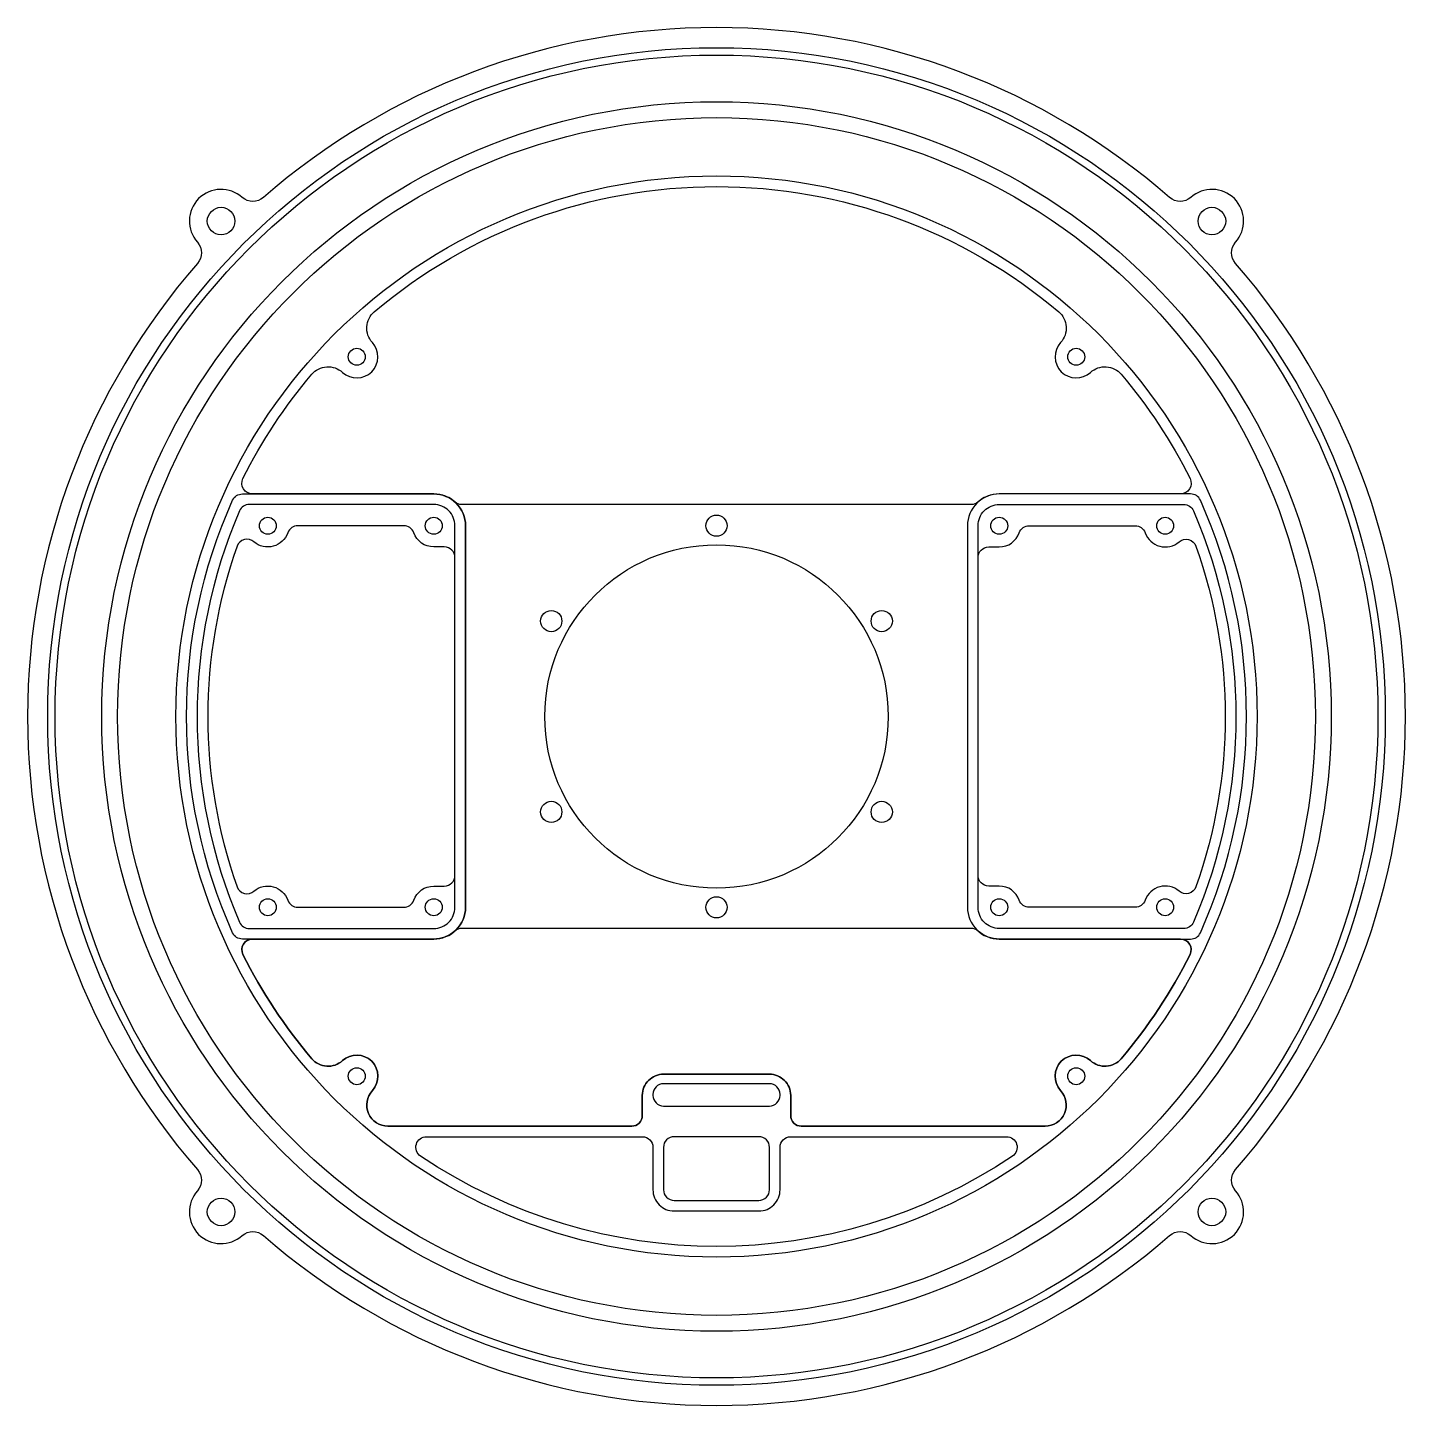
# Model space of a CAD drawing. Header units: inches. Extents: x 0 to 130, y 0 to 130.
import ezdxf

# ---------------------------------------------------------------- set-up
doc = ezdxf.new("R2010")
doc.units = ezdxf.units.IN
doc.header["$MEASUREMENT"] = 0
doc.layers.add('ラインセンサカバー', color=150, linetype='Continuous')

msp = doc.modelspace()

# ---------------------------------------------------------------- linework, layer by layer
at = {"layer": 'ラインセンサカバー'}
for points in [[(0, 65, 0.181396), (16.04, 22.25, -0.378697), (16.03, 20.26, 0.94632), (20.26, 16.03, -0.378697), (22.25, 16.04, 0.181396), (65, 0, 0.181396), (107.75, 16.04, -0.378697), (109.74, 16.03, 0.94632), (113.97, 20.26, -0.378697), (113.96, 22.25, 0.181396), (130, 65, 0.181396), (113.96, 107.75, -0.378697), (113.97, 109.74, 0.94632), (109.74, 113.97, -0.378697), (107.75, 113.96, 0.181396), (65, 130, 0.181396), (22.25, 113.96, -0.378697), (20.26, 113.97, 0.94632), (16.03, 109.74, -0.378697), (16.04, 107.75, 0.181396)], [(89.03, 85), (65, 85), (40.97, 85, -0.182676), (40.31, 85.25, 0.182676), (38.32, 86), (21.22, 86, -0.558184), (20.32, 87.45, -0.059173), (26.82, 97.29, -0.426474), (29.7, 97.47, 0.959166), (32.53, 100.3, -0.426474), (32.71, 103.18, -0.177335), (65, 115, -0.177335), (97.29, 103.18, -0.426474), (97.47, 100.3, 0.959166), (100.3, 97.47, -0.426474), (103.18, 97.29, -0.059173), (109.68, 87.45, -0.558184), (108.78, 86), (91.68, 86, 0.182676), (89.69, 85.25, -0.182676)], [(20.27, 86), (38.32, 86, -0.414214), (41.32, 83), (41.32, 65), (41.32, 47, -0.414214), (38.32, 44), (20.27, 44, -0.295789), (19.35, 44.59, -0.213373), (19.35, 85.41, -0.295789)], [(109.73, 86), (91.68, 86, 0.414214), (88.68, 83), (88.68, 65), (88.68, 47, 0.414214), (91.68, 44), (109.73, 44, 0.295789), (110.65, 44.59, 0.213373), (110.65, 85.41, 0.295789)], [(20.92, 45), (38.32, 45, 0.414214), (40.32, 47), (40.32, 83, 0.414214), (38.32, 85), (20.92, 85, 0.299453), (20, 84.4, 0.206343), (20, 45.6, 0.299453)], [(109.08, 45), (91.68, 45, -0.414214), (89.68, 47), (89.68, 83, -0.414214), (91.68, 85), (109.08, 85, -0.299453), (110, 84.4, -0.206343), (110, 45.6, -0.299453)], [(39.32, 81), (38.32, 81, -0.317837), (36.44, 82.33, 0.317837), (35.49, 83), (25.5, 83, 0.317837), (24.55, 82.33, -0.527705), (21.36, 81.48, 0.527267), (19.77, 81.06, 0.172279), (19.77, 48.94, 0.527267), (21.36, 48.52, -0.527705), (24.55, 47.67, 0.317837), (25.5, 47), (35.49, 47, 0.317837), (36.44, 47.67, -0.317837), (38.32, 49), (39.32, 49, 0.414214), (40.32, 50), (40.32, 80, 0.414214)], [(90.68, 81), (91.68, 81, 0.317837), (93.56, 82.33, -0.317837), (94.51, 83), (104.5, 83, -0.317837), (105.45, 82.33, 0.527705), (108.64, 81.48, -0.527267), (110.23, 81.06, -0.172279), (110.23, 48.94, -0.527267), (108.64, 48.52, 0.527705), (105.45, 47.67, -0.317837), (104.5, 47), (94.51, 47, -0.317837), (93.56, 47.67, 0.317837), (91.68, 49), (90.68, 49, -0.414214), (89.68, 50), (89.68, 80, -0.414214)], [(89.03, 45), (65, 45), (40.97, 45, 0.182676), (40.31, 44.75, -0.182676), (38.32, 44), (21.22, 44, 0.558184), (20.32, 42.55, 0.059173), (26.82, 32.71, 0.426474), (29.7, 32.53, -0.959166), (32.53, 29.7, 0.653211), (34, 26.35), (57, 26.35, 0.414214), (58, 27.35), (58, 29.25, -0.414214), (60, 31.25), (70, 31.25, -0.414214), (72, 29.25), (72, 27.35, 0.414214), (73, 26.35), (96, 26.35, 0.653211), (97.47, 29.7, -0.959166), (100.3, 32.53, 0.426474), (103.18, 32.71, 0.059173), (109.68, 42.55, 0.558184), (108.78, 44), (91.68, 44, -0.182676), (89.69, 44.75, 0.182676)], [(60, 28.25), (70, 28.25, 0.414214), (71, 29.25), (71, 29.35, 0.414214), (70, 30.35), (60, 30.35, 0.414214), (59, 29.35), (59, 29.25, 0.414214)], [(72, 25.35), (92.36, 25.35, -0.740334), (92.92, 23.52, -0.305204), (37.08, 23.52, -0.740334), (37.64, 25.35), (58, 25.35, -0.414214), (59, 24.35), (59, 20.35, 0.414214), (61, 18.35), (69, 18.35, 0.414214), (71, 20.35), (71, 24.35, -0.414214)], [(70, 20.35), (70, 24.35, 0.414214), (69, 25.35), (61, 25.35, 0.414214), (60, 24.35), (60, 20.35, 0.414214), (61, 19.35), (69, 19.35, 0.414214)]]:
    msp.add_lwpolyline(points, format="xyb", close=True, dxfattribs=at)
msp.add_lwpolyline([(34, 26.35, -0.653211), (32.53, 29.7, 0.959166), (29.7, 32.53, -0.426474), (26.82, 32.71, -0.059173), (20.32, 42.55, -0.558184), (21.22, 44), (38.32, 44, 0.414214), (41.32, 47), (41.32, 65), (41.32, 83, 0.414214), (38.32, 86), (21.22, 86, -0.558184), (20.32, 87.45, -0.059173), (26.82, 97.29, -0.426474), (29.7, 97.47, 0.959166), (32.53, 100.3, -0.426474), (32.71, 103.18, -0.177335), (65, 115, -0.177335), (97.29, 103.18, -0.426474), (97.47, 100.3, 0.959166), (100.3, 97.47, -0.426474), (103.18, 97.29, -0.059173), (109.68, 87.45, -0.558184), (108.78, 86), (91.68, 86, 0.414214), (88.68, 83), (88.68, 65), (88.68, 47, 0.414214), (91.68, 44), (108.78, 44, -0.558184), (109.68, 42.55, -0.059173), (103.18, 32.71, -0.426474), (100.3, 32.53, 0.959166), (97.47, 29.7, -0.653211), (96, 26.35), (73, 26.35, -0.414214), (72, 27.35), (72, 29.25, 0.414214), (70, 31.25), (60, 31.25, 0.414214), (58, 29.25), (58, 27.35, -0.414214), (57, 26.35), (34, 26.35)], format="xyb", dxfattribs=at)
for centre, radius in [((65, 65), 63.1), ((65, 65), 62.4), ((65, 65), 58), ((65, 65), 56.5), ((65, 65), 51), ((18.26, 111.74), 1.3), ((111.74, 111.74), 1.3), ((31.06, 98.94), 0.8), ((98.94, 98.94), 0.8), ((22.67, 83), 0.8), ((38.32, 83), 0.8), ((65, 83), 1), ((91.68, 83), 0.8), ((107.33, 83), 0.8), ((65, 65), 16.2), ((49.41, 74), 1), ((80.59, 74), 1), ((49.41, 56), 1), ((80.59, 56), 1), ((22.67, 47), 0.8), ((38.32, 47), 0.8), ((65, 47), 1), ((91.68, 47), 0.8), ((107.33, 47), 0.8), ((31.06, 31.06), 0.8), ((98.94, 31.06), 0.8), ((18.26, 18.26), 1.3), ((111.74, 18.26), 1.3)]:
    msp.add_circle(centre, radius, dxfattribs=at)

doc.saveas('drawing.dxf')
